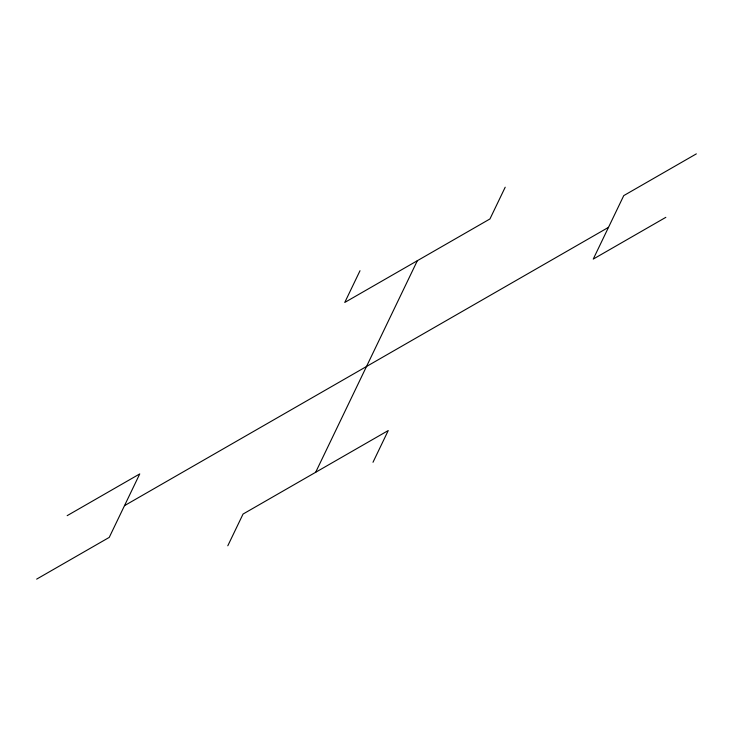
<?xml version="1.0" encoding="UTF-8"?>
<svg xmlns="http://www.w3.org/2000/svg" width="733" height="733" viewBox="0 0 733 733"><rect width="100%" height="100%" fill="white"/><g stroke="black" fill="none" stroke-linecap="round" stroke-linejoin="round"><path stroke-width="1.1" d="M227.798 545.783L243.054 514.044L388.243 430.546L372.987 462.285M360.013 270.715L344.757 302.454L489.946 218.956L505.202 187.217M315.648 472.299L417.352 260.701M67.161 515.665L139.756 473.912L109.244 537.39L36.65 579.134M696.35 153.866L623.756 195.61L593.244 259.088L665.839 217.334M124.5 505.651L608.5 227.349"/></g></svg>
